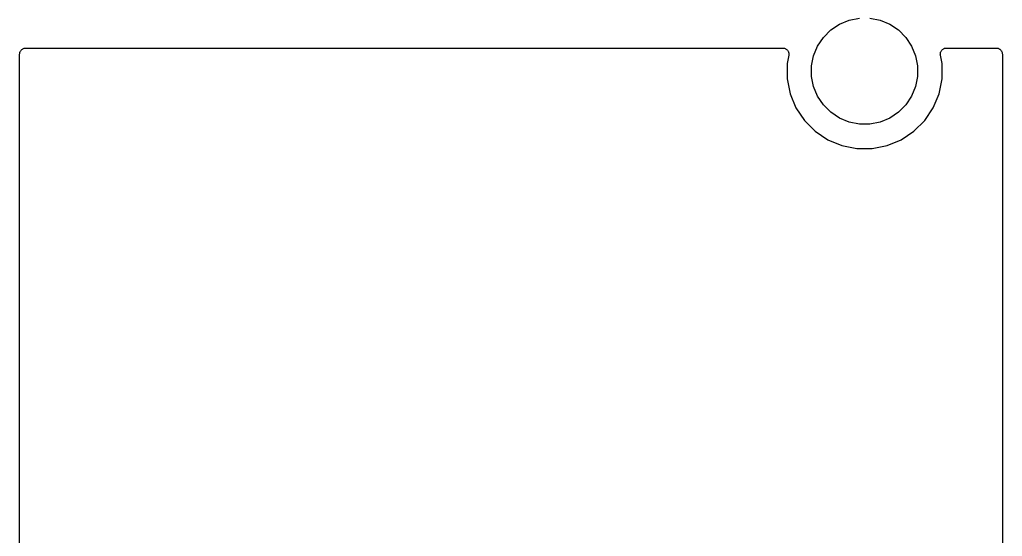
# Model space of a CAD drawing. Extents: x -3.6 to 94.4, y -84.3 to 13.7.
# Drawn here: x 3 to 23.4, y -32.74 to -22.01 of the extents above; entities that cross this region are included whole.
import ezdxf

# ---------------------------------------------------------------- set-up
doc = ezdxf.new("R2010")
doc.units = 0
doc.layers.add('BLACK', color=7, linetype='CONTINUOUS')

msp = doc.modelspace()

# ---------------------------------------------------------------- linework, layer by layer
at = {"layer": 'BLACK', "linetype": 'CONTINUOUS'}
for p, q in [((20.019, -22.1052), (20.2191, -22.0223)), ((20.2191, -22.0223), (20.4317, -21.98)), ((20.6483, -21.98), (20.8609, -22.0223)), ((20.8609, -22.0223), (21.061, -22.1052)), ((19.6856, -22.3788), (19.8388, -22.2256)), ((19.8388, -22.2256), (20.019, -22.1052)), ((21.061, -22.1052), (21.2412, -22.2256)), ((21.2412, -22.2256), (21.3944, -22.3788)), ((19.5652, -22.559), (19.6856, -22.3788)), ((21.3944, -22.3788), (21.5148, -22.559)), ((3.02988, -22.6461), (3.03751, -22.6369)), ((3.03751, -22.6369), (3.03786, -22.6366)), ((3.03786, -22.6366), (3.03814, -22.6363)), ((3.03814, -22.6363), (3.04745, -22.6288)), ((3.04745, -22.6288), (3.05672, -22.6212)), ((3.05672, -22.6212), (3.05711, -22.621)), ((3.05711, -22.621), (3.05746, -22.6207)), ((3.05746, -22.6207), (3.06805, -22.6152)), ((3.06805, -22.6152), (3.0786, -22.6096)), ((3.0786, -22.6096), (3.07903, -22.6095)), ((3.07903, -22.6095), (3.07943, -22.6092)), ((3.07943, -22.6092), (3.09086, -22.6059)), ((3.09086, -22.6059), (3.10233, -22.6024)), ((3.10233, -22.6024), (3.10278, -22.6024)), ((3.10278, -22.6024), (3.1032, -22.6022)), ((3.1032, -22.6022), (3.11509, -22.6012)), ((3.11509, -22.6012), (3.127, -22.6)), ((3.127, -22.6), (18.8412, -22.6)), ((18.8412, -22.6), (18.8422, -22.6)), ((18.8422, -22.6), (18.8422, -22.6)), ((18.8422, -22.6), (18.8423, -22.6)), ((18.8423, -22.6), (18.843, -22.6)), ((18.843, -22.6), (18.855, -22.6014)), ((18.855, -22.6014), (18.8669, -22.6026)), ((18.8669, -22.6026), (18.8672, -22.6027)), ((18.8672, -22.6027), (18.8676, -22.6028)), ((18.8676, -22.6028), (18.879, -22.6064)), ((18.879, -22.6064), (18.8905, -22.61)), ((18.8905, -22.61), (18.8909, -22.6102)), ((18.8909, -22.6102), (18.8913, -22.6103)), ((18.8913, -22.6103), (18.9017, -22.616)), ((18.9017, -22.616), (18.9123, -22.6218)), ((18.9123, -22.6218), (18.9126, -22.622)), ((18.9126, -22.622), (18.913, -22.6222)), ((18.913, -22.6222), (18.9221, -22.6298)), ((18.9221, -22.6298), (18.9314, -22.6376)), ((18.9314, -22.6376), (18.9317, -22.6379)), ((18.9317, -22.6379), (18.932, -22.6381)), ((18.932, -22.6381), (18.9395, -22.6475)), ((19.4823, -22.7591), (19.5652, -22.559)), ((21.5148, -22.559), (21.5977, -22.7591)), ((22.1417, -22.6461), (22.1493, -22.6369)), ((22.1493, -22.6369), (22.1496, -22.6366)), ((22.1496, -22.6366), (22.1498, -22.6363)), ((22.1498, -22.6363), (22.1592, -22.6288)), ((22.1592, -22.6288), (22.1685, -22.6212)), ((22.1685, -22.6212), (22.1688, -22.621)), ((22.1688, -22.621), (22.1691, -22.6208)), ((22.1691, -22.6208), (22.1797, -22.6153)), ((22.1797, -22.6153), (22.1904, -22.6096)), ((22.1904, -22.6096), (22.1908, -22.6095)), ((22.1908, -22.6095), (22.1911, -22.6093)), ((22.1911, -22.6093), (22.2026, -22.6059)), ((22.2026, -22.6059), (22.2141, -22.6024)), ((22.2141, -22.6024), (22.2145, -22.6024)), ((22.2145, -22.6024), (22.2149, -22.6023)), ((22.2149, -22.6023), (22.2269, -22.6012)), ((22.2269, -22.6012), (22.2388, -22.6)), ((22.2388, -22.6), (23.273, -22.6)), ((23.273, -22.6), (23.2739, -22.6)), ((23.2739, -22.6), (23.2739, -22.6)), ((23.2739, -22.6), (23.2739, -22.6)), ((23.2739, -22.6), (23.2748, -22.6)), ((23.2748, -22.6), (23.2867, -22.6013)), ((23.2867, -22.6013), (23.2985, -22.6026)), ((23.2985, -22.6026), (23.299, -22.6027)), ((23.299, -22.6027), (23.2994, -22.6028)), ((23.2994, -22.6028), (23.3108, -22.6064)), ((23.3108, -22.6064), (23.3222, -22.6099)), ((23.3222, -22.6099), (23.3226, -22.6101)), ((23.3226, -22.6101), (23.323, -22.6103)), ((23.323, -22.6103), (23.3335, -22.616)), ((23.3335, -22.616), (23.344, -22.6217)), ((23.344, -22.6217), (23.3444, -22.622)), ((23.3444, -22.622), (23.3448, -22.6222)), ((23.3448, -22.6222), (23.3539, -22.6299)), ((23.3539, -22.6299), (23.3631, -22.6375)), ((23.3631, -22.6375), (23.3634, -22.6379)), ((23.3634, -22.6379), (23.3637, -22.6381)), ((23.3637, -22.6381), (23.3712, -22.6475)), ((3.00001, -22.7261), (3, -22.7261)), ((3, -22.7261), (3.00001, -22.7261)), ((3, -22.727), (3.00001, -22.7261)), ((3, -38.273), (3, -22.727)), ((3.00001, -22.7252), (3.00135, -22.7133)), ((3.00001, -22.7261), (3.00001, -22.7252)), ((3.00135, -22.7133), (3.00259, -22.7015)), ((3.00259, -22.7015), (3.00272, -22.701)), ((3.00272, -22.701), (3.00277, -22.7006)), ((3.00277, -22.7006), (3.00639, -22.6892)), ((3.00639, -22.6892), (3.00992, -22.6778)), ((3.00992, -22.6778), (3.01014, -22.6774)), ((3.01014, -22.6774), (3.01027, -22.677)), ((3.01027, -22.677), (3.01602, -22.6665)), ((3.01602, -22.6665), (3.02171, -22.656)), ((3.02171, -22.656), (3.022, -22.6556)), ((3.022, -22.6556), (3.02221, -22.6552)), ((3.02221, -22.6552), (3.02988, -22.6461)), ((18.9658, -22.7518), (18.932, -22.9216)), ((18.9395, -22.6475), (18.9471, -22.6568)), ((18.9471, -22.6568), (18.9472, -22.6572)), ((18.9472, -22.6572), (18.9475, -22.6575)), ((18.9475, -22.6575), (18.953, -22.668)), ((18.953, -22.668), (18.9587, -22.6787)), ((18.9587, -22.6787), (18.9588, -22.6791)), ((18.9588, -22.6791), (18.959, -22.6794)), ((18.959, -22.6794), (18.9623, -22.6909)), ((18.9623, -22.6909), (18.9658, -22.7024)), ((18.9658, -22.7024), (18.9659, -22.7028)), ((18.967, -22.7397), (18.9658, -22.7518)), ((18.9659, -22.7028), (18.966, -22.7032)), ((18.966, -22.7032), (18.9671, -22.7151)), ((18.9682, -22.7279), (18.967, -22.7397)), ((18.9671, -22.7151), (18.9682, -22.7271)), ((18.9682, -22.7271), (18.9682, -22.7275)), ((18.9682, -22.7275), (18.9682, -22.7279)), ((19.44, -22.9717), (19.4823, -22.7591)), ((21.5977, -22.7591), (21.64, -22.9717)), ((22.1118, -22.7253), (22.1131, -22.7134)), ((22.1118, -22.7257), (22.1118, -22.7253)), ((22.1118, -22.7261), (22.1118, -22.7257)), ((22.1129, -22.738), (22.1118, -22.7261)), ((22.1139, -22.75), (22.1129, -22.738)), ((22.1131, -22.7134), (22.1144, -22.7015)), ((22.114, -22.7508), (22.1139, -22.75)), ((22.1142, -22.7518), (22.114, -22.7508)), ((22.114, -22.7508), (22.114, -22.7508)), ((22.114, -22.7508), (22.114, -22.7508)), ((22.148, -22.9216), (22.1142, -22.7518)), ((22.1144, -22.7015), (22.1145, -22.7011)), ((22.1145, -22.7007), (22.1181, -22.6893)), ((22.1145, -22.7011), (22.1145, -22.7007)), ((22.1181, -22.6893), (22.1217, -22.6778)), ((22.1217, -22.6778), (22.1219, -22.6774)), ((22.1219, -22.6774), (22.122, -22.6771)), ((22.122, -22.6771), (22.1278, -22.6666)), ((22.1278, -22.6666), (22.1335, -22.656)), ((22.1335, -22.656), (22.1337, -22.6557)), ((22.1337, -22.6557), (22.1339, -22.6553)), ((22.1339, -22.6553), (22.1417, -22.6461)), ((23.3712, -22.6475), (23.3788, -22.6567)), ((23.3788, -22.6567), (23.379, -22.6571)), ((23.379, -22.6571), (23.3793, -22.6575)), ((23.3793, -22.6575), (23.3848, -22.6681)), ((23.3848, -22.6681), (23.3904, -22.6786)), ((23.3904, -22.6786), (23.3905, -22.679)), ((23.3905, -22.679), (23.3908, -22.6794)), ((23.3908, -22.6794), (23.3941, -22.6909)), ((23.3941, -22.6909), (23.3976, -22.7023)), ((23.3976, -22.7023), (23.3976, -22.7028)), ((23.3976, -22.7028), (23.3977, -22.7032)), ((23.3977, -22.7032), (23.3988, -22.7151)), ((23.3988, -22.7151), (23.4, -22.727)), ((23.4, -22.727), (23.4, -38.273)), ((18.932, -22.9216), (18.932, -23.2384)), ((19.44, -23.1883), (19.44, -22.9717)), ((21.64, -22.9717), (21.64, -23.1883)), ((22.148, -23.2384), (22.148, -22.9216)), ((18.932, -23.2384), (18.9938, -23.549)), ((19.4823, -23.4009), (19.44, -23.1883)), ((21.64, -23.1883), (21.5977, -23.4009)), ((22.0862, -23.549), (22.148, -23.2384)), ((19.5652, -23.601), (19.4823, -23.4009)), ((21.5977, -23.4009), (21.5148, -23.601)), ((18.9938, -23.549), (19.115, -23.8417)), ((19.6856, -23.7812), (19.5652, -23.601)), ((21.5148, -23.601), (21.3944, -23.7812)), ((21.965, -23.8417), (22.0862, -23.549)), ((19.115, -23.8417), (19.291, -24.105)), ((19.8388, -23.9344), (19.6856, -23.7812)), ((21.3944, -23.7812), (21.2412, -23.9344)), ((21.789, -24.105), (21.965, -23.8417)), ((20.019, -24.0548), (19.8388, -23.9344)), ((20.2191, -24.1377), (20.019, -24.0548)), ((21.061, -24.0548), (20.8609, -24.1377)), ((21.2412, -23.9344), (21.061, -24.0548)), ((19.291, -24.105), (19.515, -24.329)), ((20.4317, -24.18), (20.2191, -24.1377)), ((20.6483, -24.18), (20.4317, -24.18)), ((20.8609, -24.1377), (20.6483, -24.18)), ((21.565, -24.329), (21.789, -24.105)), ((19.515, -24.329), (19.7783, -24.505)), ((21.3017, -24.505), (21.565, -24.329)), ((19.7783, -24.505), (20.071, -24.6262)), ((20.071, -24.6262), (20.3816, -24.688)), ((20.6984, -24.688), (21.009, -24.6262)), ((21.009, -24.6262), (21.3017, -24.505)), ((20.3816, -24.688), (20.6984, -24.688))]:
    msp.add_line(p, q, dxfattribs=at)

doc.saveas('drawing.dxf')
